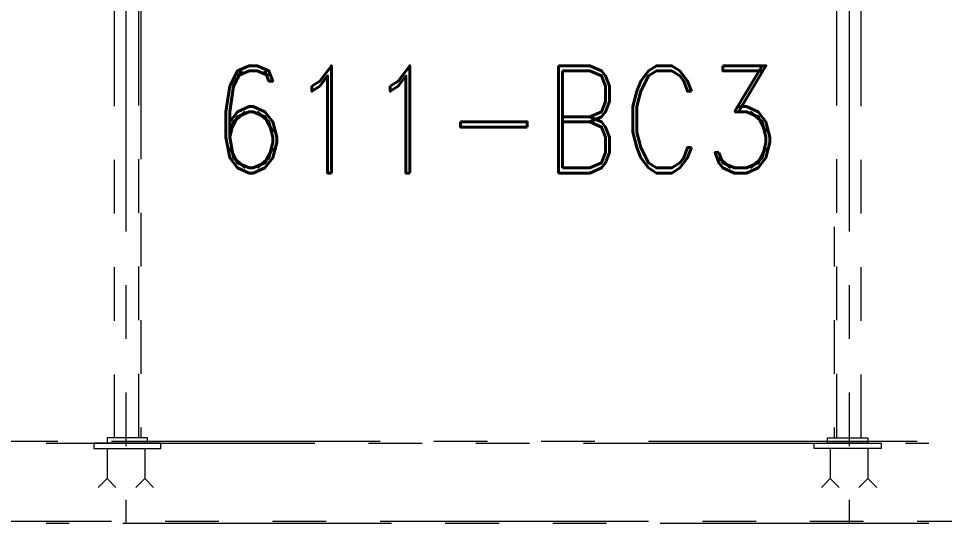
# Model space of a CAD drawing. Header units: inches. Extents: x 0 to 157513, y -28488 to 35640.
# Drawn here: x 32556 to 34280, y 15856 to 16797 of the extents above; entities that cross this region are included whole.
import ezdxf

# ---------------------------------------------------------------- set-up
doc = ezdxf.new("R2010")
doc.units = ezdxf.units.IN
doc.header["$LTSCALE"] = 400
doc.header["$MEASUREMENT"] = 0
doc.linetypes.add('CENTER', pattern=[2, 1.25, -0.25, 0.25, -0.25])
doc.linetypes.add('PHANTOM', pattern=[2.5, 1.25, -0.25, 0.25, -0.25, 0.25, -0.25])
doc.layers.add('BF STR', color=8, linetype='PHANTOM', lineweight=5)
doc.layers.add('cen', color=1, linetype='CENTER')
doc.styles.add('ROMAND', font='romand.shx', dxfattribs={"width": 0.85})

# ---------------------------------------------------------------- blocks, each defined once
blk = doc.blocks.new('611bf4 strgaele')
at = {"layer": 'BF STR'}
for p, q in [((-272599.8, 30013.4), (-267199.8, 30013.4)), ((-267599.8, 29863.4, -1749.7), (-272199.8, 29863.4, -1749.7))]:
    blk.add_line(p, q, dxfattribs=at)
blk = doc.blocks.new('convcs611bc3')
at = {"layer": 'BF STR'}
for p, q in [((-32312, 66527.8, 374.5), (-32312, 64483.8, -37)), ((-30965.8, 66527.8, 374.5), (-30965.8, 64483.8, -37)), ((-32334, 65761.7, -991.6), (-32334, 64643.8, -991.6)), ((-32288.7, 65762.6, -991.6), (-32288.7, 64643.8, -991.6)), ((-30989.1, 65762.6, -991.6), (-30989.1, 64643.8, -991.6)), ((-30943.8, 65761.7, -991.6), (-30943.8, 64643.8, -991.6)), ((-32284, 65662.6, -991.6), (-32284, 64643.8, -1734.2)), ((-30993.8, 65662.6, -991.6), (-30993.8, 64643.8, -1734.2)), ((-32272, 64643.8, -1745.8), (-32347, 64643.8, -1745.8)), ((-32347, 64643.8, -1745.8), (-32347, 64633.8, -1745.8)), ((-32272, 64633.8, -1745.8), (-32272, 64643.8, -1745.8)), ((-31005.8, 64633.8, -1745.8), (-31005.8, 64643.8, -1745.8)), ((-31005.8, 64643.8, -1745.8), (-30930.8, 64643.8, -1745.8)), ((-30930.8, 64643.8, -1745.8), (-30930.8, 64633.8, -1745.8)), ((-32460.4, 64633.8, 169.4), (-30817.4, 64633.8, 169.4)), ((-32247, 64633.8, 0), (-32372, 64633.8, 0)), ((-32372, 64633.8, 0), (-32372, 64623.8, 0)), ((-32372, 64623.8, 0), (-32247, 64623.8, 0)), ((-32347, 64633.8, -1745.8), (-32272, 64633.8, -1745.8)), ((-32347, 64623.8, 0), (-32347, 64567.7, 0)), ((-32277, 64623.8, 0), (-32277, 64567.7, 0)), ((-32247, 64623.8, 0), (-32247, 64633.8, 0)), ((-31030.8, 64623.8, 0), (-31030.8, 64633.8, 0)), ((-31030.8, 64633.8, 0), (-30905.8, 64633.8, 0)), ((-30905.8, 64623.8, 0), (-31030.8, 64623.8, 0)), ((-30930.8, 64633.8, -1745.8), (-31005.8, 64633.8, -1745.8)), ((-31000.8, 64623.8, 0), (-31000.8, 64567.7, 0)), ((-30930.8, 64623.8, 0), (-30930.8, 64567.7, 0)), ((-30905.8, 64633.8, 0), (-30905.8, 64623.8, 0)), ((-32347, 64567.7, 0), (-32363.5, 64551.2, 0)), ((-32347, 64567.7, 0), (-32330.5, 64551.2, 0)), ((-32277, 64567.7, 0), (-32293.5, 64551.2, 0)), ((-32277, 64567.7, 0), (-32260.5, 64551.2, 0)), ((-31000.8, 64567.7, 0), (-31017.3, 64551.2, 0)), ((-31000.8, 64567.7, 0), (-30984.3, 64551.2, 0)), ((-30930.8, 64567.7, 0), (-30947.3, 64551.2, 0)), ((-30930.8, 64567.7, 0), (-30914.3, 64551.2, 0)), ((-30817.4, 64483.8, -1580.4), (-32460.4, 64483.8, -1580.4))]:
    blk.add_line(p, q, dxfattribs=at)

msp = doc.modelspace()

# ---------------------------------------------------------------- block references
msp.add_blockref('convcs611bc3', (65067.8, -48628.3, 202.8))
at = {"layer": 'cen', "ltscale": 0.5}
msp.add_blockref('611bf4 strgaele', (303328.7, -14004.3, 169.4), dxfattribs=at)

# ---------------------------------------------------------------- next in the draw order: texts
at = {"insert": (33976.4, 17042.1, -2235.9), "char_height": 200, "attachment_point": 3, "style": 'ROMAND', "bg_fill": 2}
msp.add_mtext('\\P611-BC3', dxfattribs=at)

doc.saveas('drawing.dxf')
